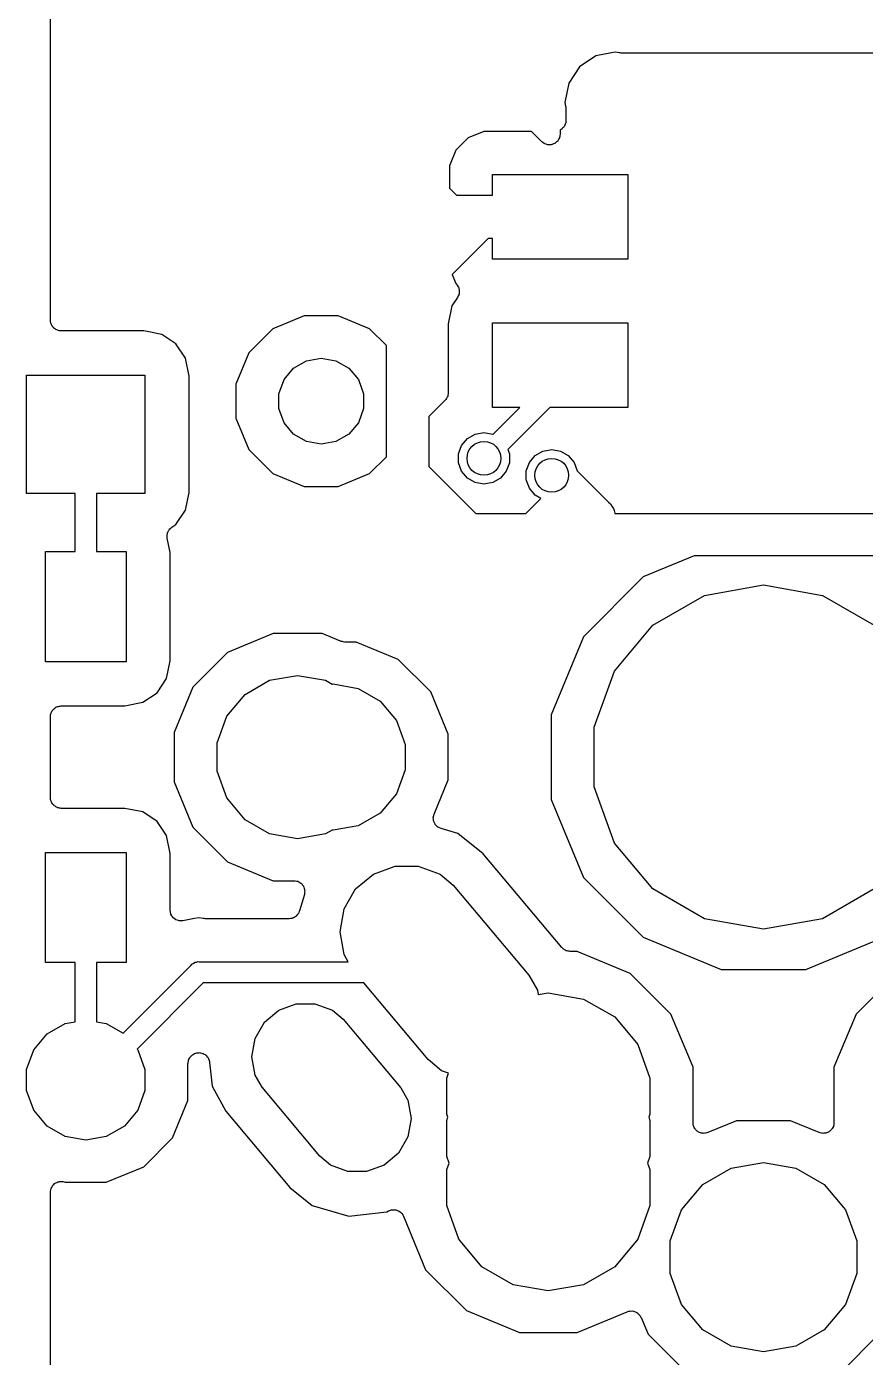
# Model space of a CAD drawing. Extents: x 61 to 194, y -153 to -61.
# Drawn here: x 61.3 to 71.2, y -103.21 to -87.51 of the extents above; entities that cross this region are included whole.
import ezdxf

# ---------------------------------------------------------------- set-up
doc = ezdxf.new("R2010")
doc.units = 0
doc.header["$MEASUREMENT"] = 0
doc.layers.add('BLACK', color=7, linetype='CONTINUOUS')

msp = doc.modelspace()

# ---------------------------------------------------------------- linework, layer by layer
at = {"layer": 'BLACK', "linetype": 'CONTINUOUS'}
for p, q in [((61.583, -90.9691), (61.583, -82.2582)), ((68.0225, -87.8508), (67.8297, -87.9797)), ((68.2048, -87.8146), (68.0225, -87.8508)), ((68.25, -87.8056), (68.2048, -87.8146)), ((68.2951, -87.8146), (68.25, -87.8056)), ((68.3076, -87.8148), (68.2951, -87.8146)), ((68.3199, -87.817), (68.3076, -87.8148)), ((71.6801, -87.817), (68.3199, -87.817)), ((67.8297, -87.9797), (67.7008, -88.1725)), ((67.7008, -88.1725), (67.6556, -88.4)), ((67.6556, -88.4), (67.6646, -88.4451)), ((67.6646, -88.4451), (67.6648, -88.4576)), ((67.6648, -88.4576), (67.667, -88.4699)), ((67.667, -88.4699), (67.667, -88.615)), ((67.612, -88.7178), (67.6035, -88.725)), ((67.6216, -88.7123), (67.612, -88.7178)), ((67.6288, -88.7038), (67.6216, -88.7123)), ((67.6373, -88.6966), (67.6288, -88.7038)), ((67.6428, -88.687), (67.6373, -88.6966)), ((67.65, -88.6785), (67.6428, -88.687)), ((67.6538, -88.6681), (67.65, -88.6785)), ((67.6593, -88.6584), (67.6538, -88.6681)), ((67.6613, -88.6475), (67.6593, -88.6584)), ((67.6651, -88.6371), (67.6613, -88.6475)), ((67.667, -88.615), (67.6651, -88.6259)), ((67.6651, -88.6259), (67.6651, -88.6371)), ((66.5122, -88.8193), (66.3693, -88.9622)), ((66.699, -88.742), (66.5122, -88.8193)), ((67.2616, -88.742), (66.699, -88.742)), ((67.3832, -88.8636), (67.2616, -88.742)), ((67.3968, -88.8731), (67.3832, -88.8636)), ((67.4095, -88.8837), (67.3968, -88.8731)), ((67.5576, -88.866), (67.5458, -88.8778)), ((67.5703, -88.8554), (67.5576, -88.866)), ((67.5731, -88.8505), (67.5703, -88.8554)), ((67.577, -88.8466), (67.5731, -88.8505)), ((67.584, -88.8315), (67.577, -88.8466)), ((67.5923, -88.8172), (67.584, -88.8315)), ((67.5933, -88.8117), (67.5923, -88.8172)), ((67.5957, -88.8066), (67.5933, -88.8117)), ((67.5971, -88.7901), (67.5957, -88.8066)), ((67.6, -88.7737), (67.5971, -88.7901)), ((67.6035, -88.725), (67.6, -88.7263)), ((67.6, -88.7263), (67.6, -88.7737)), ((66.3693, -88.9622), (66.292, -89.149)), ((67.4147, -88.8856), (67.4095, -88.8837)), ((67.4193, -88.8888), (67.4147, -88.8856)), ((67.4354, -88.8931), (67.4193, -88.8888)), ((67.4509, -88.8988), (67.4354, -88.8931)), ((67.4565, -88.8988), (67.4509, -88.8988)), ((67.4619, -88.9003), (67.4565, -88.8988)), ((67.4785, -88.8988), (67.4619, -88.9003)), ((67.4951, -88.8988), (67.4785, -88.8988)), ((67.5003, -88.8969), (67.4951, -88.8988)), ((67.5059, -88.8964), (67.5003, -88.8969)), ((67.5209, -88.8894), (67.5059, -88.8964)), ((67.5365, -88.8837), (67.5209, -88.8894)), ((67.5408, -88.8801), (67.5365, -88.8837)), ((67.5458, -88.8778), (67.5408, -88.8801)), ((66.292, -89.149), (66.292, -89.4116)), ((66.8, -89.496), (66.8, -89.25)), ((66.8, -89.25), (68.4, -89.25)), ((68.4, -89.25), (68.4, -90.25)), ((66.292, -89.4116), (66.3764, -89.496)), ((66.3764, -89.496), (66.8, -89.496)), ((66.7496, -90.004), (66.3244, -90.4292)), ((66.8, -90.004), (66.7496, -90.004)), ((66.8, -90.25), (66.8, -90.004)), ((68.4, -90.25), (66.8, -90.25)), ((66.3244, -90.4292), (66.3693, -90.5378)), ((66.3693, -90.5378), (66.3727, -90.5411)), ((66.3727, -90.5411), (66.3846, -90.5581)), ((66.3846, -90.5581), (66.3968, -90.5748)), ((66.3968, -90.5748), (66.3972, -90.5761)), ((66.3972, -90.5761), (66.398, -90.5773)), ((66.398, -90.5773), (66.4034, -90.5972)), ((66.4034, -90.5972), (66.4091, -90.6171)), ((66.3885, -90.7015), (66.3215, -90.8018)), ((66.3968, -90.6826), (66.3885, -90.7015)), ((66.4056, -90.6638), (66.3968, -90.6826)), ((66.4057, -90.6624), (66.4056, -90.6638)), ((66.4063, -90.6611), (66.4057, -90.6624)), ((66.4076, -90.6405), (66.4063, -90.6611)), ((66.4094, -90.6199), (66.4076, -90.6405)), ((66.4091, -90.6171), (66.4091, -90.6185)), ((66.4091, -90.6185), (66.4094, -90.6199)), ((64.5795, -90.917), (64.209, -91.0705)), ((64.9805, -90.917), (64.5795, -90.917)), ((65.351, -91.0705), (64.9805, -90.917)), ((66.3215, -90.8018), (66.2796, -91.0125)), ((61.5849, -90.98), (61.583, -90.9691)), ((61.5849, -90.9911), (61.5849, -90.98)), ((61.5887, -91.0016), (61.5849, -90.9911)), ((61.5907, -91.0125), (61.5887, -91.0016)), ((61.5962, -91.0221), (61.5907, -91.0125)), ((61.6, -91.0326), (61.5962, -91.0221)), ((61.6072, -91.0411), (61.6, -91.0326)), ((61.6127, -91.0507), (61.6072, -91.0411)), ((61.6212, -91.0578), (61.6127, -91.0507)), ((61.6284, -91.0663), (61.6212, -91.0578)), ((61.638, -91.0719), (61.6284, -91.0663)), ((61.6465, -91.079), (61.638, -91.0719)), ((64.209, -91.0705), (63.9255, -91.354)), ((65.55, -91.2695), (65.351, -91.0705)), ((66.2796, -91.0125), (66.2796, -91.8251)), ((66.8, -92), (66.8, -91)), ((66.8, -91), (68.4, -91)), ((68.4, -91), (68.4, -92)), ((61.6569, -91.0828), (61.6465, -91.079)), ((61.6666, -91.0884), (61.6569, -91.0828)), ((61.6775, -91.0903), (61.6666, -91.0884)), ((61.6879, -91.0941), (61.6775, -91.0903)), ((61.6991, -91.0941), (61.6879, -91.0941)), ((61.71, -91.0961), (61.6991, -91.0941)), ((62.686, -91.0961), (61.71, -91.0961)), ((62.8967, -91.138), (62.686, -91.0961)), ((63.0647, -91.2503), (62.8967, -91.138)), ((63.177, -91.4183), (63.0647, -91.2503)), ((63.9255, -91.354), (63.772, -91.7245)), ((65.55, -92.5805), (65.55, -91.2695)), ((63.2189, -91.629), (63.177, -91.4183)), ((64.3403, -91.6711), (64.4536, -91.5361)), ((64.4536, -91.5361), (64.6064, -91.4479)), ((64.6064, -91.4479), (64.78, -91.4173)), ((64.78, -91.4173), (64.9536, -91.4479)), ((64.9536, -91.4479), (65.1064, -91.5361)), ((65.1064, -91.5361), (65.2197, -91.6711)), ((61.3015, -93.0135), (61.3015, -91.6165)), ((61.3015, -91.6165), (62.6985, -91.6165)), ((62.6985, -91.6165), (62.6985, -93.0135)), ((63.2189, -93.001), (63.2189, -91.629)), ((64.28, -91.8368), (64.3403, -91.6711)), ((65.2197, -91.6711), (65.28, -91.8368)), ((63.772, -91.7245), (63.772, -92.1255)), ((64.28, -92.0132), (64.28, -91.8368)), ((65.28, -91.8368), (65.28, -92.0132)), ((66.2748, -91.8523), (66.2719, -91.8686)), ((66.2791, -91.8362), (66.2748, -91.8523)), ((66.2796, -91.8251), (66.2786, -91.8307)), ((66.2786, -91.8307), (66.2791, -91.8362)), ((64.3403, -92.1789), (64.28, -92.0132)), ((65.28, -92.0132), (65.2197, -92.1789)), ((66.2424, -91.915), (66.05, -92.1073)), ((66.2456, -91.9104), (66.2424, -91.915)), ((66.2498, -91.9068), (66.2456, -91.9104)), ((66.2581, -91.8924), (66.2498, -91.9068)), ((66.2677, -91.8788), (66.2581, -91.8924)), ((66.2691, -91.8734), (66.2677, -91.8788)), ((66.2719, -91.8686), (66.2691, -91.8734)), ((67.1232, -92), (66.8, -92)), ((66.8075, -92.3157), (67.1232, -92)), ((67.4768, -92), (66.9812, -92.4955)), ((68.4, -92), (67.4768, -92)), ((63.772, -92.1255), (63.9255, -92.496)), ((66.05, -92.1073), (66.05, -92.6964)), ((64.4536, -92.3139), (64.3403, -92.1789)), ((64.6064, -92.4021), (64.4536, -92.3139)), ((65.1064, -92.3139), (64.9536, -92.4021)), ((65.2197, -92.1789), (65.1064, -92.3139)), ((66.5042, -92.3666), (66.5958, -92.3137)), ((66.5958, -92.3137), (66.7, -92.2954)), ((66.7, -92.2954), (66.8042, -92.3137)), ((66.8042, -92.3137), (66.8075, -92.3157)), ((64.78, -92.4327), (64.6064, -92.4021)), ((64.9536, -92.4021), (64.78, -92.4327)), ((66.4, -92.5471), (66.4362, -92.4477)), ((66.4362, -92.4477), (66.5042, -92.3666)), ((63.9255, -92.496), (64.209, -92.7795)), ((65.351, -92.7795), (65.55, -92.5805)), ((66.4, -92.6529), (66.4, -92.5471)), ((66.9812, -92.4955), (67, -92.5471)), ((67, -92.5471), (67, -92.6529)), ((67.2362, -92.6477), (67.3042, -92.5666)), ((67.3042, -92.5666), (67.3958, -92.5137)), ((67.3958, -92.5137), (67.5, -92.4954)), ((67.5, -92.4954), (67.6042, -92.5137)), ((67.6042, -92.5137), (67.6958, -92.5666)), ((67.6958, -92.5666), (67.7638, -92.6477)), ((64.209, -92.7795), (64.5795, -92.933)), ((64.9805, -92.933), (65.351, -92.7795)), ((66.05, -92.6964), (66.6036, -93.25)), ((66.4362, -92.7523), (66.4, -92.6529)), ((66.5042, -92.8334), (66.4362, -92.7523)), ((66.9638, -92.7523), (66.8958, -92.8334)), ((67, -92.6529), (66.9638, -92.7523)), ((67.2, -92.7471), (67.2362, -92.6477)), ((67.2, -92.8529), (67.2, -92.7471)), ((67.7638, -92.6477), (67.7996, -92.7461)), ((67.7996, -92.7461), (68.1691, -93.1155)), ((64.5795, -92.933), (64.9805, -92.933)), ((66.5958, -92.8863), (66.5042, -92.8334)), ((66.7, -92.9046), (66.5958, -92.8863)), ((66.8042, -92.8863), (66.7, -92.9046)), ((66.8958, -92.8334), (66.8042, -92.8863)), ((67.2362, -92.9523), (67.2, -92.8529)), ((67.3042, -93.0334), (67.2362, -92.9523)), ((61.875, -93.0135), (61.3015, -93.0135)), ((61.875, -93.7), (61.875, -93.0135)), ((62.6985, -93.0135), (62.125, -93.0135)), ((62.125, -93.0135), (62.125, -93.7)), ((63.177, -93.2117), (63.2189, -93.001)), ((67.1927, -93.25), (67.3708, -93.0718)), ((67.3708, -93.0718), (67.3042, -93.0334)), ((68.1691, -93.1155), (68.1945, -93.1368)), ((63.0647, -93.3797), (63.177, -93.2117)), ((66.6036, -93.25), (67.1927, -93.25)), ((68.1945, -93.1368), (68.211, -93.1655)), ((68.211, -93.1655), (68.2301, -93.1927)), ((68.2301, -93.1927), (68.233, -93.2035)), ((68.233, -93.2035), (68.2385, -93.2132)), ((68.2385, -93.2132), (68.2443, -93.2458)), ((68.2443, -93.2458), (68.2454, -93.25)), ((68.2454, -93.25), (72.2173, -93.25)), ((62.9938, -93.4334), (63.0025, -93.4226)), ((63.0025, -93.4226), (63.0097, -93.4183)), ((63.0097, -93.4183), (63.0157, -93.4125)), ((63.0157, -93.4125), (63.0647, -93.3797)), ((62.9595, -93.5264), (62.961, -93.5126)), ((62.9615, -93.5345), (62.9595, -93.5264)), ((62.9607, -93.4988), (62.9634, -93.4909)), ((62.961, -93.5126), (62.9607, -93.4988)), ((62.9617, -93.5429), (62.9615, -93.5345)), ((62.9954, -93.7125), (62.9617, -93.5429)), ((62.9634, -93.4909), (62.9643, -93.4826)), ((62.9643, -93.4826), (62.9705, -93.4701)), ((62.9705, -93.4701), (62.9749, -93.457)), ((62.9749, -93.457), (62.9801, -93.4505)), ((62.9801, -93.4505), (62.9838, -93.443)), ((62.9838, -93.443), (62.9938, -93.4334)), ((61.525, -95), (61.525, -93.7)), ((61.525, -93.7), (61.875, -93.7)), ((62.125, -93.7), (62.475, -93.7)), ((62.475, -93.7), (62.475, -95)), ((62.9954, -94.9875), (62.9954, -93.7125)), ((69.18, -93.75), (68.5793, -93.9988)), ((75.9452, -93.75), (69.18, -93.75)), ((68.5793, -93.9988), (67.8738, -94.7043)), ((69.3054, -94.2166), (70, -94.0941)), ((70, -94.0941), (70.6946, -94.2166)), ((68.6946, -94.5693), (69.3054, -94.2166)), ((70.6946, -94.2166), (71.3054, -94.5693)), ((64.21, -94.667), (63.6741, -94.889)), ((64.79, -94.667), (64.21, -94.667)), ((65.0081, -94.7573), (64.79, -94.667)), ((68.2412, -95.1096), (68.6946, -94.5693)), ((65.0108, -94.7579), (65.0081, -94.7573)), ((65.0133, -94.7593), (65.0108, -94.7579)), ((65.0323, -94.7627), (65.0133, -94.7593)), ((65.0512, -94.7669), (65.0323, -94.7627)), ((65.0539, -94.7665), (65.0512, -94.7669)), ((65.0567, -94.767), (65.0539, -94.7665)), ((65.1901, -94.767), (65.0567, -94.767)), ((65.6892, -94.9737), (65.1901, -94.767)), ((67.8738, -94.7043), (67.492, -95.6261)), ((62.475, -95), (61.525, -95)), ((62.9535, -95.1982), (62.9954, -94.9875)), ((63.6741, -94.889), (63.264, -95.2991)), ((66.0713, -95.3558), (65.6892, -94.9737)), ((68, -95.7723), (68.2412, -95.1096)), ((62.8412, -95.3662), (62.9535, -95.1982)), ((63.264, -95.2991), (63.042, -95.835)), ((63.8799, -95.386), (64.1701, -95.2185)), ((64.1701, -95.2185), (64.5, -95.1603)), ((64.5, -95.1603), (64.8299, -95.2185)), ((64.8299, -95.2185), (64.9085, -95.2639)), ((64.9085, -95.2639), (64.92, -95.2619)), ((64.92, -95.2619), (65.2152, -95.3139)), ((65.2152, -95.3139), (65.4748, -95.4638)), ((62.6732, -95.4785), (62.8412, -95.3662)), ((63.6646, -95.6427), (63.8799, -95.386)), ((65.4748, -95.4638), (65.6675, -95.6934)), ((66.278, -95.8549), (66.0713, -95.3558)), ((61.5849, -95.6254), (61.5887, -95.6149)), ((61.5849, -95.6365), (61.5849, -95.6254)), ((61.5887, -95.6149), (61.5907, -95.604)), ((61.5907, -95.604), (61.5962, -95.5944)), ((61.5962, -95.5944), (61.6, -95.5839)), ((61.6, -95.5839), (61.6072, -95.5754)), ((61.6072, -95.5754), (61.6127, -95.5658)), ((61.6127, -95.5658), (61.6212, -95.5587)), ((61.6212, -95.5587), (61.6284, -95.5502)), ((61.6284, -95.5502), (61.638, -95.5446)), ((61.638, -95.5446), (61.6465, -95.5375)), ((61.6465, -95.5375), (61.6569, -95.5337)), ((61.6569, -95.5337), (61.6666, -95.5281)), ((61.6666, -95.5281), (61.6775, -95.5262)), ((61.6775, -95.5262), (61.6879, -95.5224)), ((61.6879, -95.5224), (61.6991, -95.5224)), ((61.6991, -95.5224), (61.71, -95.5204)), ((61.71, -95.5204), (62.4625, -95.5204)), ((62.4625, -95.5204), (62.6732, -95.4785)), ((67.492, -95.6261), (67.492, -96.6239)), ((61.583, -95.6474), (61.5849, -95.6365)), ((61.583, -96.6026), (61.583, -95.6474)), ((63.55, -95.9575), (63.6646, -95.6427)), ((65.6675, -95.6934), (65.77, -95.9751)), ((68, -96.4777), (68, -95.7723)), ((63.042, -95.835), (63.042, -96.415)), ((66.278, -96.3951), (66.278, -95.8549)), ((63.55, -96.2925), (63.55, -95.9575)), ((65.77, -95.9751), (65.77, -96.2749)), ((63.6646, -96.6073), (63.55, -96.2925)), ((65.77, -96.2749), (65.6675, -96.5566)), ((66.1114, -96.7973), (66.278, -96.3951)), ((63.042, -96.415), (63.264, -96.9509)), ((65.6675, -96.5566), (65.4748, -96.7862)), ((68.2412, -97.1404), (68, -96.4777)), ((61.5849, -96.6135), (61.583, -96.6026)), ((61.5849, -96.6246), (61.5849, -96.6135)), ((61.5887, -96.6351), (61.5849, -96.6246)), ((61.5907, -96.646), (61.5887, -96.6351)), ((61.5962, -96.6556), (61.5907, -96.646)), ((61.6, -96.6661), (61.5962, -96.6556)), ((61.6072, -96.6746), (61.6, -96.6661)), ((61.6127, -96.6842), (61.6072, -96.6746)), ((61.6212, -96.6913), (61.6127, -96.6842)), ((61.6284, -96.6998), (61.6212, -96.6913)), ((61.638, -96.7054), (61.6284, -96.6998)), ((61.6465, -96.7125), (61.638, -96.7054)), ((61.6569, -96.7163), (61.6465, -96.7125)), ((61.6666, -96.7219), (61.6569, -96.7163)), ((61.6775, -96.7238), (61.6666, -96.7219)), ((61.6879, -96.7276), (61.6775, -96.7238)), ((63.8799, -96.864), (63.6646, -96.6073)), ((67.492, -96.6239), (67.8738, -97.5457)), ((61.6991, -96.7276), (61.6879, -96.7276)), ((61.71, -96.7296), (61.6991, -96.7276)), ((62.4625, -96.7296), (61.71, -96.7296)), ((62.6732, -96.7715), (62.4625, -96.7296)), ((62.8412, -96.8838), (62.6732, -96.7715)), ((62.9535, -97.0518), (62.8412, -96.8838)), ((64.1701, -97.0315), (63.8799, -96.864)), ((65.4748, -96.7862), (65.2152, -96.9361)), ((66.1019, -96.8404), (66.1028, -96.8363)), ((66.1042, -96.8582), (66.1019, -96.8404)), ((66.1025, -96.8321), (66.1075, -96.8149)), ((66.1028, -96.8363), (66.1025, -96.8321)), ((66.1054, -96.8761), (66.1042, -96.8582)), ((66.1071, -96.88), (66.1054, -96.8761)), ((66.1076, -96.8841), (66.1071, -96.88)), ((66.1075, -96.8149), (66.1114, -96.7973)), ((66.1159, -96.9), (66.1076, -96.8841)), ((63.264, -96.9509), (63.6741, -97.361)), ((64.5, -97.0897), (64.1701, -97.0315)), ((64.8299, -97.0315), (64.5, -97.0897)), ((64.9085, -96.9861), (64.8299, -97.0315)), ((64.92, -96.9881), (64.9085, -96.9861)), ((65.2152, -96.9361), (64.92, -96.9881)), ((66.1231, -96.9165), (66.1159, -96.9)), ((66.126, -96.9195), (66.1231, -96.9165)), ((66.128, -96.9232), (66.126, -96.9195)), ((66.1412, -96.9354), (66.128, -96.9232)), ((66.1536, -96.9484), (66.1412, -96.9354)), ((66.1574, -96.9502), (66.1536, -96.9484)), ((66.1605, -96.953), (66.1574, -96.9502)), ((66.1771, -96.9599), (66.1605, -96.953)), ((66.1932, -96.9679), (66.1771, -96.9599)), ((66.3923, -97.0259), (66.1932, -96.9679)), ((66.6899, -97.2647), (66.3923, -97.0259)), ((62.9954, -97.2625), (62.9535, -97.0518)), ((68.6946, -97.6807), (68.2412, -97.1404)), ((61.525, -98.55), (61.525, -97.25)), ((61.525, -97.25), (62.475, -97.25)), ((62.475, -97.25), (62.475, -98.55)), ((62.9954, -97.9324), (62.9954, -97.2625)), ((67.6187, -98.3716), (66.6899, -97.2647)), ((63.6741, -97.361), (64.21, -97.583)), ((65.1854, -97.6804), (65.3948, -97.5047)), ((65.3948, -97.5047), (65.6516, -97.4112)), ((65.6516, -97.4112), (65.9249, -97.4112)), ((65.9249, -97.4112), (66.1817, -97.5047)), ((66.1817, -97.5047), (66.3384, -97.6361)), ((64.21, -97.583), (64.4584, -97.583)), ((64.4584, -97.583), (64.4653, -97.5842)), ((64.4653, -97.5842), (64.4722, -97.5838)), ((64.4722, -97.5838), (64.4868, -97.588)), ((64.4868, -97.588), (64.5018, -97.5907)), ((64.5018, -97.5907), (64.5079, -97.5941)), ((64.5079, -97.5941), (64.5146, -97.5961)), ((64.5146, -97.5961), (64.5268, -97.6051)), ((64.5268, -97.6051), (64.54, -97.6127)), ((64.54, -97.6127), (64.5445, -97.6181)), ((64.5445, -97.6181), (64.5501, -97.6222)), ((64.5501, -97.6222), (64.5586, -97.6348)), ((64.5586, -97.6348), (64.5684, -97.6465)), ((64.5684, -97.6465), (64.5708, -97.6531)), ((64.5708, -97.6531), (64.5746, -97.6589)), ((64.5746, -97.6589), (64.5783, -97.6736)), ((66.3384, -97.6361), (67.229, -98.6976)), ((67.8738, -97.5457), (68.5793, -98.2512)), ((64.5803, -97.7455), (64.5235, -97.9405)), ((64.5783, -97.6736), (64.5835, -97.6879)), ((64.5811, -97.7386), (64.5803, -97.7455)), ((64.5835, -97.7321), (64.5811, -97.7386)), ((64.5835, -97.6879), (64.5835, -97.6949)), ((64.5835, -97.6949), (64.5851, -97.7017)), ((64.5851, -97.7017), (64.5835, -97.7168)), ((64.5835, -97.7168), (64.5835, -97.7321)), ((65.0488, -97.9171), (65.1854, -97.6804)), ((69.3054, -98.0334), (68.6946, -97.6807)), ((71.3054, -97.6807), (70.6946, -98.0334)), ((62.9957, -97.9338), (62.9954, -97.9324)), ((62.9955, -97.9352), (62.9957, -97.9338)), ((62.9995, -97.9555), (62.9955, -97.9352)), ((63.0031, -97.9758), (62.9995, -97.9555)), ((63.0038, -97.977), (63.0031, -97.9758)), ((63.0041, -97.9784), (63.0038, -97.977)), ((63.0148, -97.9961), (63.0041, -97.9784)), ((64.504, -97.9801), (64.493, -97.9906)), ((64.5071, -97.9738), (64.504, -97.9801)), ((64.5115, -97.9685), (64.5071, -97.9738)), ((64.5167, -97.9542), (64.5115, -97.9685)), ((64.5235, -97.9405), (64.5167, -97.9542)), ((65.0013, -98.1862), (65.0488, -97.9171)), ((63.0252, -98.014), (63.0148, -97.9961)), ((63.0262, -98.0149), (63.0252, -98.014)), ((63.027, -98.0161), (63.0262, -98.0149)), ((63.0431, -98.0291), (63.027, -98.0161)), ((63.0589, -98.0424), (63.0431, -98.0291)), ((63.0603, -98.0429), (63.0589, -98.0424)), ((63.0614, -98.0437), (63.0603, -98.0429)), ((63.081, -98.0504), (63.0614, -98.0437)), ((63.1004, -98.0575), (63.081, -98.0504)), ((63.1018, -98.0575), (63.1004, -98.0575)), ((63.1031, -98.0579), (63.1018, -98.0575)), ((63.1238, -98.0575), (63.1031, -98.0579)), ((63.1445, -98.0575), (63.1238, -98.0575)), ((63.1458, -98.057), (63.1445, -98.0575)), ((63.1472, -98.057), (63.1458, -98.057)), ((63.2849, -98.0296), (63.1472, -98.057)), ((63.335, -98.0196), (63.2849, -98.0296)), ((63.2849, -98.0296), (63.2849, -98.0296)), ((63.3851, -98.0296), (63.335, -98.0196)), ((63.3976, -98.0298), (63.3851, -98.0296)), ((63.4098, -98.032), (63.3976, -98.0298)), ((64.4016, -98.032), (63.4098, -98.032)), ((64.4166, -98.0294), (64.4016, -98.032)), ((64.4317, -98.0284), (64.4166, -98.0294)), ((64.4381, -98.0256), (64.4317, -98.0284)), ((64.445, -98.0243), (64.4381, -98.0256)), ((64.4582, -98.0167), (64.445, -98.0243)), ((64.4721, -98.0106), (64.4582, -98.0167)), ((64.4771, -98.0058), (64.4721, -98.0106)), ((64.4832, -98.0023), (64.4771, -98.0058)), ((64.493, -97.9906), (64.4832, -98.0023)), ((70, -98.1559), (69.3054, -98.0334)), ((70.6946, -98.0334), (70, -98.1559)), ((65.0488, -98.4554), (65.0013, -98.1862)), ((68.5793, -98.2512), (69.5011, -98.633)), ((70.4989, -98.633), (71.4207, -98.2512)), ((67.6272, -98.3788), (67.6187, -98.3716)), ((67.6343, -98.3873), (67.6272, -98.3788)), ((67.644, -98.3928), (67.6343, -98.3873)), ((67.6525, -98.4), (67.644, -98.3928)), ((67.6629, -98.4038), (67.6525, -98.4)), ((67.6725, -98.4093), (67.6629, -98.4038)), ((67.6835, -98.4113), (67.6725, -98.4093)), ((67.6939, -98.4151), (67.6835, -98.4113)), ((67.705, -98.4151), (67.6939, -98.4151)), ((67.716, -98.417), (67.705, -98.4151)), ((67.7997, -98.417), (67.716, -98.417)), ((68.4275, -98.677), (67.7997, -98.417)), ((61.875, -98.55), (61.525, -98.55)), ((61.875, -99.2478), (61.875, -98.55)), ((62.475, -98.55), (62.125, -98.55)), ((62.125, -98.55), (62.125, -99.2478)), ((62.4405, -99.3828), (63.2428, -98.5805)), ((63.2428, -98.5805), (63.2534, -98.5678)), ((63.2534, -98.5678), (63.2678, -98.5595)), ((63.2678, -98.5595), (63.2814, -98.55)), ((63.2814, -98.55), (63.2867, -98.5485)), ((63.2867, -98.5485), (63.2916, -98.5457)), ((63.2916, -98.5457), (63.3079, -98.5428)), ((63.3079, -98.5428), (63.3239, -98.5386)), ((63.3239, -98.5386), (63.3404, -98.54)), ((63.3404, -98.54), (65.0976, -98.54)), ((65.0976, -98.54), (65.0488, -98.4554)), ((67.229, -98.6976), (67.3312, -98.8746)), ((68.908, -99.1575), (68.4275, -98.677)), ((69.5011, -98.633), (70.4989, -98.633)), ((71.5725, -98.677), (71.092, -99.1575)), ((63.3868, -98.79), (62.6061, -99.5707)), ((65.2832, -98.79), (63.3868, -98.79)), ((66.0416, -99.6939), (65.2832, -98.79)), ((67.3312, -98.8746), (67.3406, -98.9275)), ((67.3406, -98.9275), (67.46, -98.9065)), ((67.46, -98.9065), (67.8768, -98.98)), ((64.2774, -99.1115), (64.4845, -99.0361)), ((64.4845, -99.0361), (64.7049, -99.0361)), ((64.7049, -99.0361), (64.912, -99.1115)), ((67.8768, -98.98), (68.2432, -99.1916)), ((64.1085, -99.2532), (64.2774, -99.1115)), ((64.912, -99.1115), (65.0383, -99.2175)), ((65.0383, -99.2175), (65.7192, -100.029)), ((68.2432, -99.1916), (68.5153, -99.5157)), ((69.168, -99.7853), (68.908, -99.1575)), ((71.092, -99.1575), (70.832, -99.7853)), ((61.3857, -99.5804), (61.5441, -99.3917)), ((61.5441, -99.3917), (61.7574, -99.2685)), ((61.7574, -99.2685), (61.875, -99.2478)), ((62.125, -99.2478), (62.2426, -99.2685)), ((62.2426, -99.2685), (62.4405, -99.3828)), ((63.9983, -99.4441), (64.1085, -99.2532)), ((63.96, -99.6611), (63.9983, -99.4441)), ((68.5153, -99.5157), (68.66, -99.9134)), ((61.3015, -99.8118), (61.3857, -99.5804)), ((62.6061, -99.5707), (62.6142, -99.5804)), ((62.6142, -99.5804), (62.6985, -99.8118)), ((63.2113, -99.7142), (63.2142, -99.6979)), ((63.2142, -99.6979), (63.217, -99.693)), ((63.217, -99.693), (63.2184, -99.6876)), ((63.2184, -99.6876), (63.2273, -99.675)), ((63.2273, -99.675), (63.2301, -99.6686)), ((63.2301, -99.6686), (63.2326, -99.666)), ((63.2326, -99.666), (63.2362, -99.6597)), ((63.2362, -99.6597), (63.2405, -99.6561)), ((63.2405, -99.6561), (63.2437, -99.6515)), ((63.2437, -99.6515), (63.2459, -99.6493)), ((63.2459, -99.6493), (63.2539, -99.6437)), ((63.2539, -99.6437), (63.2606, -99.6367)), ((63.2606, -99.6367), (63.2679, -99.6331)), ((63.2679, -99.6331), (63.27, -99.6313)), ((63.27, -99.6313), (63.2733, -99.6301)), ((63.2733, -99.6301), (63.282, -99.624)), ((63.282, -99.624), (63.2914, -99.6215)), ((63.2914, -99.6215), (63.3001, -99.6172)), ((63.3001, -99.6172), (63.3126, -99.6158)), ((63.3126, -99.6158), (63.3246, -99.6126)), ((63.3246, -99.6126), (63.3343, -99.6134)), ((63.3343, -99.6134), (63.344, -99.6124)), ((63.344, -99.6124), (63.3561, -99.6154)), ((63.3561, -99.6154), (63.3686, -99.6164)), ((63.3686, -99.6164), (63.3774, -99.6206)), ((63.3774, -99.6206), (63.3868, -99.6229)), ((63.3868, -99.6229), (63.3972, -99.6298)), ((63.3972, -99.6298), (63.4085, -99.6351)), ((63.4085, -99.6351), (63.4154, -99.642)), ((63.4154, -99.642), (63.4235, -99.6474)), ((63.4235, -99.6474), (63.4309, -99.6574)), ((63.4309, -99.6574), (63.4397, -99.6663)), ((63.4397, -99.6663), (63.4438, -99.6751)), ((63.4438, -99.6751), (63.4496, -99.6829)), ((63.4496, -99.6829), (63.4531, -99.6949)), ((63.4531, -99.6949), (63.4584, -99.7062)), ((63.4584, -99.7062), (63.4592, -99.7159)), ((63.9983, -99.8782), (63.96, -99.6611)), ((66.1983, -99.8253), (66.0416, -99.6939)), ((61.3015, -100.058), (61.3015, -99.8118)), ((62.6985, -99.8118), (62.6985, -100.058)), ((63.2065, -99.7413), (63.2075, -99.7358)), ((63.2065, -100.175), (63.2065, -99.7413)), ((63.207, -99.7302), (63.2113, -99.7142)), ((63.2075, -99.7358), (63.207, -99.7302)), ((63.4592, -99.7159), (63.4619, -99.7253)), ((63.4619, -99.7253), (63.4929, -100.009)), ((66.2811, -99.8554), (66.1983, -99.8253)), ((66.26, -99.9134), (66.2811, -99.8554)), ((69.168, -100.439), (69.168, -99.7853)), ((70.832, -99.7853), (70.832, -100.439)), ((63.4929, -100.009), (63.655, -100.304)), ((64.0808, -100.021), (63.9983, -99.8782)), ((64.7617, -100.832), (64.0808, -100.021)), ((66.26, -100.337), (66.26, -99.9134)), ((68.66, -99.9134), (68.66, -100.337)), ((61.3857, -100.29), (61.3015, -100.058)), ((62.6985, -100.058), (62.6142, -100.29)), ((63.0228, -100.618), (63.2065, -100.175)), ((65.7192, -100.029), (65.8017, -100.172)), ((65.8017, -100.172), (65.84, -100.389)), ((61.5441, -100.478), (61.3857, -100.29)), ((62.6142, -100.29), (62.4559, -100.478)), ((63.655, -100.304), (64.4091, -101.203)), ((66.274, -100.375), (66.26, -100.337)), ((68.66, -100.337), (68.646, -100.375)), ((61.7574, -100.602), (61.5441, -100.478)), ((62.4559, -100.478), (62.2426, -100.602)), ((65.84, -100.389), (65.8017, -100.606)), ((66.26, -100.413), (66.274, -100.375)), ((66.26, -100.837), (66.26, -100.413)), ((68.646, -100.375), (68.66, -100.413)), ((68.66, -100.413), (68.66, -100.837)), ((69.1704, -100.453), (69.168, -100.439)), ((69.171, -100.467), (69.1704, -100.453)), ((69.1742, -100.474), (69.171, -100.467)), ((69.1757, -100.483), (69.1742, -100.474)), ((69.1826, -100.495), (69.1757, -100.483)), ((69.1879, -100.507), (69.1826, -100.495)), ((69.6801, -100.417), (69.3436, -100.556)), ((70.3199, -100.417), (69.6801, -100.417)), ((70.6564, -100.556), (70.3199, -100.417)), ((70.8174, -100.495), (70.8121, -100.507)), ((70.8243, -100.483), (70.8174, -100.495)), ((70.8258, -100.474), (70.8243, -100.483)), ((70.829, -100.467), (70.8258, -100.474)), ((70.8296, -100.453), (70.829, -100.467)), ((70.832, -100.439), (70.8296, -100.453)), ((62, -100.644), (61.7574, -100.602)), ((62.2426, -100.602), (62, -100.644)), ((62.6834, -100.958), (63.0228, -100.618)), ((65.8017, -100.606), (65.6915, -100.797)), ((69.1935, -100.513), (69.1879, -100.507)), ((69.1977, -100.521), (69.1935, -100.513)), ((69.2083, -100.53), (69.1977, -100.521)), ((69.2177, -100.54), (69.2083, -100.53)), ((69.2251, -100.544), (69.2177, -100.54)), ((69.2315, -100.549), (69.2251, -100.544)), ((69.2445, -100.554), (69.2315, -100.549)), ((69.2568, -100.56), (69.2445, -100.554)), ((69.2651, -100.561), (69.2568, -100.56)), ((69.2729, -100.564), (69.2651, -100.561)), ((69.2868, -100.564), (69.2729, -100.564)), ((69.3005, -100.566), (69.2868, -100.564)), ((69.3087, -100.564), (69.3005, -100.566)), ((69.3171, -100.564), (69.3087, -100.564)), ((69.3301, -100.559), (69.3171, -100.564)), ((69.3436, -100.556), (69.3301, -100.559)), ((70.6699, -100.559), (70.6564, -100.556)), ((70.6829, -100.564), (70.6699, -100.559)), ((70.6913, -100.564), (70.6829, -100.564)), ((70.6995, -100.566), (70.6913, -100.564)), ((70.7132, -100.564), (70.6995, -100.566)), ((70.7271, -100.564), (70.7132, -100.564)), ((70.7349, -100.561), (70.7271, -100.564)), ((70.7432, -100.56), (70.7349, -100.561)), ((70.7555, -100.554), (70.7432, -100.56)), ((70.7685, -100.549), (70.7555, -100.554)), ((70.7749, -100.544), (70.7685, -100.549)), ((70.7823, -100.54), (70.7749, -100.544)), ((70.7917, -100.53), (70.7823, -100.54)), ((70.8023, -100.521), (70.7917, -100.53)), ((70.8065, -100.513), (70.8023, -100.521)), ((70.8121, -100.507), (70.8065, -100.513)), ((65.6915, -100.797), (65.5226, -100.938)), ((62.24, -101.141), (62.6834, -100.958)), ((64.888, -100.938), (64.7617, -100.832)), ((65.0951, -101.014), (64.888, -100.938)), ((65.5226, -100.938), (65.3155, -101.014)), ((66.2885, -100.915), (66.26, -100.837)), ((66.26, -100.993), (66.2885, -100.915)), ((68.66, -100.837), (68.6315, -100.915)), ((68.6315, -100.915), (68.66, -100.993)), ((69.618, -100.975), (70, -100.908)), ((70, -100.908), (70.382, -100.975)), ((65.3155, -101.014), (65.0951, -101.014)), ((66.26, -101.417), (66.26, -100.993)), ((68.66, -100.993), (68.66, -101.417)), ((69.282, -101.169), (69.618, -100.975)), ((70.382, -100.975), (70.718, -101.169)), ((61.583, -101.258), (61.5854, -101.245)), ((61.583, -109.969), (61.583, -101.258)), ((61.5854, -101.245), (61.586, -101.231)), ((61.586, -101.231), (61.5892, -101.223)), ((61.5892, -101.223), (61.5907, -101.215)), ((61.5907, -101.215), (61.5976, -101.203)), ((61.5976, -101.203), (61.6029, -101.19)), ((61.6029, -101.19), (61.6085, -101.184)), ((61.6085, -101.184), (61.6127, -101.177)), ((61.6127, -101.177), (61.6233, -101.168)), ((61.6233, -101.168), (61.6327, -101.157)), ((61.6327, -101.157), (61.6401, -101.154)), ((61.6401, -101.154), (61.6465, -101.148)), ((61.6465, -101.148), (61.6595, -101.144)), ((61.6595, -101.144), (61.6718, -101.137)), ((61.6718, -101.137), (61.6801, -101.136)), ((61.6801, -101.136), (61.6879, -101.133)), ((61.6879, -101.133), (61.7018, -101.133)), ((61.7018, -101.133), (61.7155, -101.131)), ((61.7155, -101.131), (61.7237, -101.133)), ((61.7237, -101.133), (61.7321, -101.133)), ((61.7321, -101.133), (61.7451, -101.138)), ((61.7451, -101.138), (61.7586, -101.141)), ((61.7586, -101.141), (61.76, -101.141)), ((61.76, -101.141), (62.24, -101.141)), ((64.4091, -101.203), (64.6719, -101.414)), ((69.0327, -101.467), (69.282, -101.169)), ((70.718, -101.169), (70.9673, -101.467)), ((64.6719, -101.414), (65.1046, -101.54)), ((66.4047, -101.814), (66.26, -101.417)), ((68.66, -101.417), (68.5153, -101.814)), ((65.1046, -101.54), (65.5527, -101.491)), ((65.5527, -101.491), (65.5726, -101.48)), ((65.5726, -101.48), (65.5896, -101.474)), ((65.5896, -101.474), (65.6062, -101.467)), ((65.6062, -101.467), (65.6104, -101.467)), ((65.6104, -101.467), (65.6144, -101.465)), ((65.6144, -101.465), (65.6323, -101.466)), ((65.6323, -101.466), (65.6503, -101.465)), ((65.6503, -101.465), (65.6543, -101.466)), ((65.6543, -101.466), (65.6585, -101.466)), ((65.6585, -101.466), (65.6752, -101.473)), ((65.6752, -101.473), (65.6923, -101.478)), ((65.6923, -101.478), (65.6957, -101.481)), ((65.6957, -101.481), (65.6996, -101.482)), ((65.6996, -101.482), (65.7131, -101.494)), ((65.7131, -101.494), (65.7273, -101.505)), ((65.7273, -101.505), (65.7296, -101.509)), ((65.7296, -101.509), (65.7327, -101.512)), ((65.7327, -101.512), (65.7414, -101.527)), ((65.7414, -101.527), (65.751, -101.542)), ((65.751, -101.542), (66.012, -102.173)), ((68.9, -101.831), (69.0327, -101.467)), ((70.9673, -101.467), (71.1, -101.831)), ((66.6768, -102.138), (66.4047, -101.814)), ((68.5153, -101.814), (68.2432, -102.138)), ((68.9, -102.219), (68.9, -101.831)), ((71.1, -101.831), (71.1, -102.219)), ((66.012, -102.173), (66.4925, -102.653)), ((67.0432, -102.35), (66.6768, -102.138)), ((68.2432, -102.138), (67.8768, -102.35)), ((69.0327, -102.583), (68.9, -102.219)), ((71.1, -102.219), (70.9673, -102.583)), ((67.46, -102.424), (67.0432, -102.35)), ((67.8768, -102.35), (67.46, -102.424)), ((66.4925, -102.653), (67.1203, -102.913)), ((67.7997, -102.913), (68.3888, -102.669)), ((68.3888, -102.669), (68.3997, -102.667)), ((68.3997, -102.667), (68.4099, -102.662)), ((68.4099, -102.662), (68.421, -102.662)), ((68.421, -102.662), (68.4319, -102.659)), ((68.4319, -102.659), (68.4429, -102.661)), ((68.4429, -102.661), (68.454, -102.66)), ((68.454, -102.66), (68.4646, -102.664)), ((68.4646, -102.664), (68.4756, -102.665)), ((68.4756, -102.665), (68.4854, -102.67)), ((68.4854, -102.67), (68.496, -102.674)), ((68.496, -102.674), (68.5049, -102.68)), ((68.5049, -102.68), (68.5147, -102.686)), ((68.5147, -102.686), (68.5222, -102.694)), ((68.5222, -102.694), (68.531, -102.701)), ((69.282, -102.881), (69.0327, -102.583)), ((70.9673, -102.583), (70.718, -102.881)), ((68.531, -102.701), (68.537, -102.71)), ((68.537, -102.71), (68.5445, -102.718)), ((68.5445, -102.718), (68.5488, -102.728)), ((68.5488, -102.728), (68.5547, -102.738)), ((68.5547, -102.738), (68.6368, -102.936)), ((67.1203, -102.913), (67.7997, -102.913)), ((68.6368, -102.936), (69.0891, -103.388)), ((69.618, -103.075), (69.282, -102.881)), ((70.718, -102.881), (70.382, -103.075)), ((70.9109, -103.388), (71.3632, -102.936)), ((70, -103.142), (69.618, -103.075)), ((70.382, -103.075), (70, -103.142))]:
    msp.add_line(p, q, dxfattribs=at)
at = {"layer": 'BLACK'}
for centre in [(66.7, -92.6), (67.5, -92.8)]:
    msp.add_circle(centre, 0.2, dxfattribs=at)

doc.saveas('drawing.dxf')
